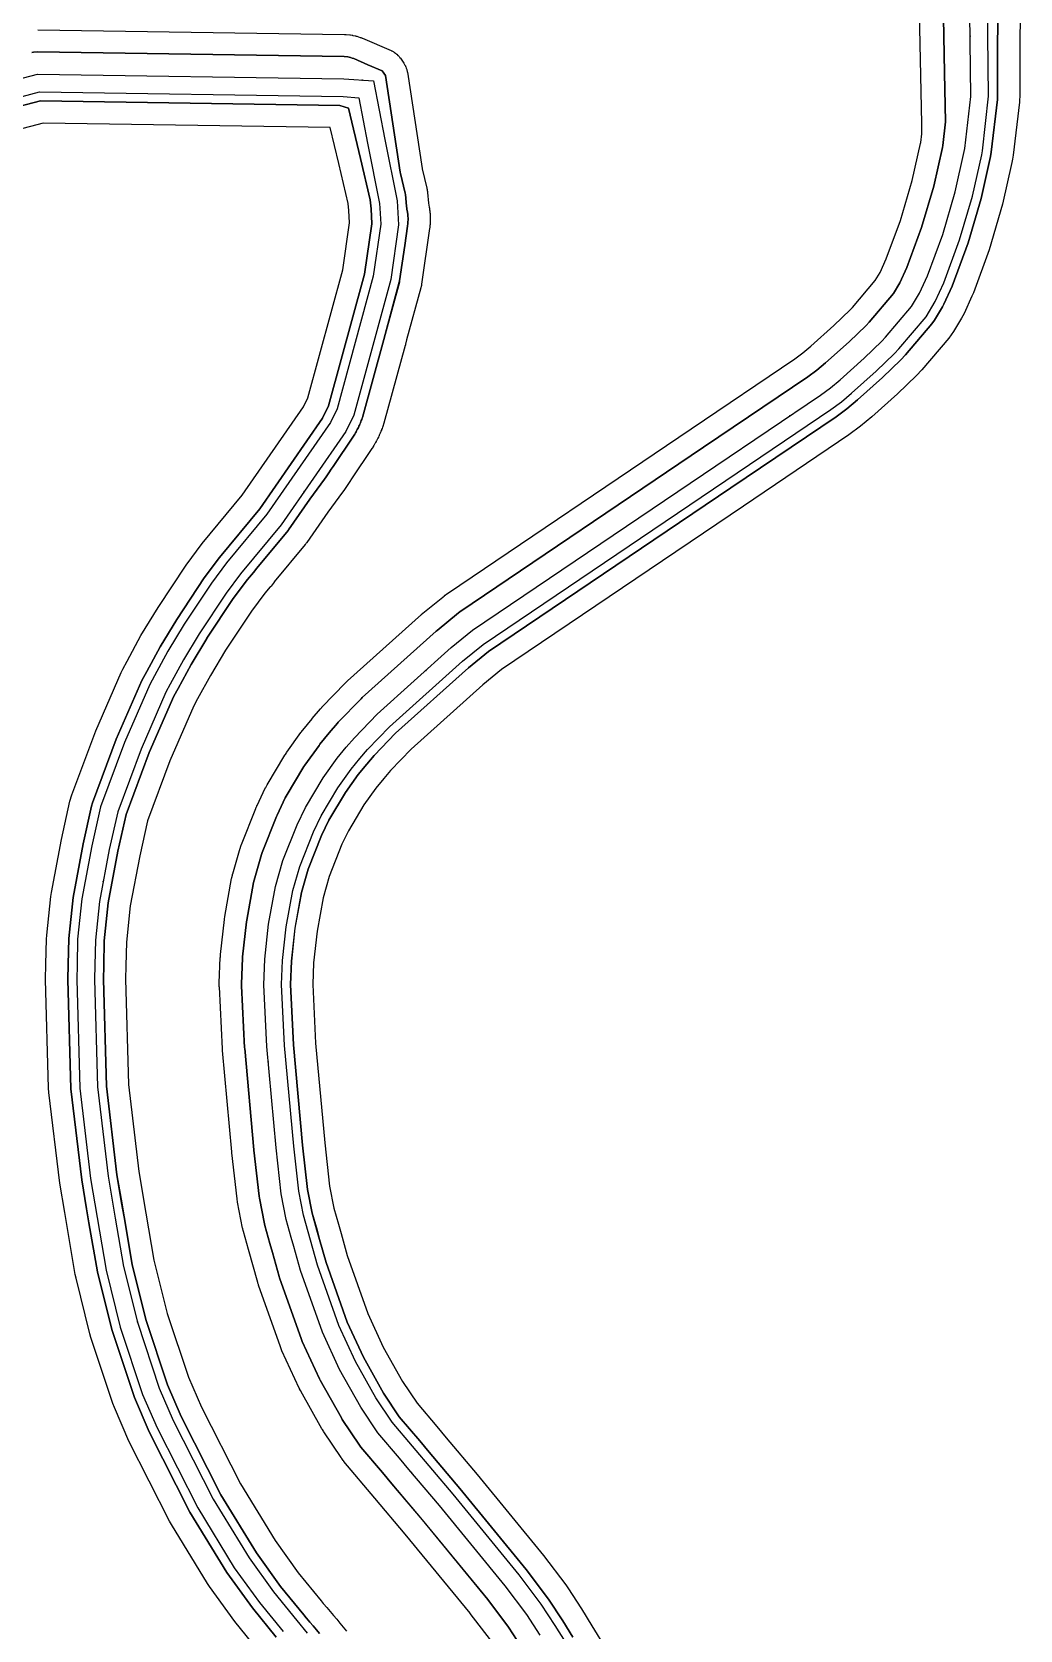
# Model space of a CAD drawing. Header units: inches. Extents: x 87989 to 118156, y 435697 to 451526.
# Drawn here: x 92975.9 to 93198.1, y 439211.8 to 439571.2 of the extents above; entities that cross this region are included whole.
import ezdxf

# ---------------------------------------------------------------- set-up
doc = ezdxf.new("R2010")
doc.units = ezdxf.units.IN
doc.header["$MEASUREMENT"] = 0
for name, color, linetype, true_color in [('As_waterkering_BWK', 7, 'Continuous', 0x7b8981), ('Beschermingszone_BWK', 7, 'Continuous', 0xcf890d), ('Grens_bebouwingsvrije_zone_BWK', 7, 'Continuous', 0x6789ae), ('Kernzone_BWK', 7, 'Continuous', 0xcb89af), ('Referentiepunten_BWK', 7, 'Continuous', 0x178980)]:
    doc.layers.add(name, color=color, linetype=linetype, true_color=true_color)

msp = doc.modelspace()

# ---------------------------------------------------------------- linework, layer by layer
at = {"layer": 'As_waterkering_BWK'}
for points in [[(93187.0754, 439556.72), (93186.6326, 439594.254)], [(92963.6333, 439558.2034), (92977.1604, 439561.7593), (93046.0886, 439560.7018), (93052.7558, 439560.2192), (93055.3269, 439547.0211)], [(93090.254, 439210.613), (93087.2156, 439215.2688), (93082.3637, 439221.6854), (93067.5742, 439239.7459), (93060.6917, 439247.9047), (93058.5729, 439250.4164), (93053.7501, 439256.1338), (93049.8833, 439261.903), (93045.1308, 439270.3779), (93041.2442, 439278.7852), (93036.3505, 439292.6559), (93034.8497, 439298.006), (93034.2648, 439300.0909), (93033.1335, 439304.1233), (93031.9961, 439309.9032), (93030.8322, 439320.2271), (93028.7654, 439343.0014), (93028.0676, 439356.9173), (93028.2952, 439362.6678), (93029.1532, 439370.5331), (93030.6809, 439379.0225), (93032.3874, 439384.829), (93035.5688, 439392.9205), (93037.4244, 439396.7785), (93041.4005, 439403.4259), (93044.5629, 439407.8509), (93046.6197, 439410.3502), (93048.4434, 439412.4916), (93053.5505, 439417.8065), (93070.1895, 439432.7544), (93074.9977, 439436.6687), (93129.7673, 439473.6766), (93153.2848, 439489.5706), (93155.4938, 439491.2146), (93157.6625, 439493.0081), (93163.0889, 439497.8841), (93167.0635, 439501.7184), (93167.9017, 439502.6044), (93173.738, 439509.4774), (93175.5433, 439512.4943), (93177.3216, 439516.3716), (93180.7466, 439525.7126), (93183.5641, 439535.2839), (93185.5986, 439544.3261), (93185.708, 439545.0346), (93187.0754, 439556.72)], [(93055.3269, 439547.0211), (93058.0694, 439533.223), (93058.1753, 439531.89), (93058.402, 439527.8376), (93056.6281, 439515.5276), (93048.3087, 439485.063), (93046.5164, 439481.3398), (93031.9851, 439460.3798), (93022.8473, 439449.3466), (93019.5829, 439444.9703), (93013.5807, 439435.8913), (93009.9849, 439429.9759), (93007.0319, 439424.5184), (93006.0681, 439422.7226), (93000.4648, 439409.9294), (92995.2179, 439395.779), (92993.3312, 439387.3653), (92991.1093, 439375.6498), (92990.2054, 439366.9187), (92990.0735, 439361.3236), (92990.0008, 439358.1235), (92990.6833, 439333.9735), (92993.0698, 439313.8745), (92994.144, 439307.5478), (92994.6827, 439304.3744), (92996.5212, 439293.549), (92999.658, 439281.0218), (93004.5789, 439266.1682), (93007.7085, 439258.9099), (93016.7026, 439241.224), (93024.7823, 439227.9935), (93030.2702, 439220.3598), (93035.5245, 439213.9066), (93037.8354, 439211.0393)]]:
    msp.add_lwpolyline(points, dxfattribs=at)
at = {"layer": 'Beschermingszone_BWK'}
for points in [[(93079.0313, 439209.5156), (93074.5195, 439215.4805), (93074.4902, 439215.5195), (93059.8828, 439233.3555), (93053.0488, 439241.457), (93046.1055, 439249.6875), (93046.0625, 439249.7383), (93045.9766, 439249.8477), (93045.9414, 439249.8945), (93045.6035, 439250.3398), (93045.5625, 439250.3984), (93045.4824, 439250.5078), (93045.4434, 439250.5664), (93041.5762, 439256.3359), (93041.5488, 439256.375), (93041.4961, 439256.4609), (93041.4688, 439256.5039), (93041.2617, 439256.8398), (93041.2363, 439256.8828), (93041.1816, 439256.9766), (93041.1602, 439257.0117), (93036.4082, 439265.4883), (93036.3848, 439265.5313), (93036.3398, 439265.6172), (93036.3164, 439265.6602), (93036.1387, 439266.0078), (93036.1211, 439266.043), (93036.0742, 439266.1367), (93036.0547, 439266.1836), (93032.168, 439274.5898), (93032.1426, 439274.6445), (93032.0957, 439274.75), (93032.0762, 439274.7969), (93031.8965, 439275.2383), (93031.875, 439275.293), (93031.834, 439275.4023), (93031.8145, 439275.457), (93026.9199, 439289.3281), (93026.9082, 439289.3633), (93026.8809, 439289.4453), (93026.8672, 439289.4844), (93026.7695, 439289.7969), (93026.7578, 439289.8359), (93026.7344, 439289.9141), (93026.7227, 439289.9531), (93024.6367, 439297.3906), (93023.5059, 439301.4219), (93023.4941, 439301.4609), (93023.4668, 439301.5664), (93023.4551, 439301.6133), (93023.3633, 439302), (93023.3535, 439302.0469), (93023.332, 439302.1445), (93023.3223, 439302.1914), (93022.1836, 439307.9727), (93022.1758, 439308.0234), (93022.1563, 439308.125), (93022.1484, 439308.1758), (93022.0859, 439308.5781), (93022.0781, 439308.6289), (93022.0645, 439308.7344), (93022.0586, 439308.7813), (93020.8926, 439319.1328), (93020.875, 439319.2969), (93018.8047, 439342.1211), (93018.8008, 439342.1719), (93018.7813, 439342.4297), (93018.7793, 439342.4766), (93018.0801, 439356.418), (93018.0781, 439356.4727), (93018.0742, 439356.5859), (93018.0742, 439356.6406), (93018.0723, 439357.0938), (93018.0723, 439357.1445), (93018.0742, 439357.2578), (93018.0762, 439357.3125), (93018.3027, 439363.0625), (93018.3047, 439363.1055), (93018.3105, 439363.2031), (93018.3125, 439363.2344), (93018.3379, 439363.582), (93018.3418, 439363.625), (93018.3496, 439363.7109), (93018.3535, 439363.7539), (93019.2129, 439371.6172), (93019.2168, 439371.6602), (93019.2285, 439371.7539), (93019.2344, 439371.7891), (93019.2832, 439372.1328), (93019.291, 439372.1758), (93019.3047, 439372.2617), (93019.3105, 439372.3047), (93020.8398, 439380.793), (93020.8496, 439380.8477), (93020.8789, 439380.9922), (93020.8945, 439381.0586), (93021.0176, 439381.582), (93021.0332, 439381.6484), (93021.0703, 439381.7813), (93021.0859, 439381.8438), (93022.793, 439387.6484), (93022.8086, 439387.7031), (93022.8438, 439387.8086), (93022.8594, 439387.8555), (93023.0039, 439388.2813), (93023.0234, 439388.332), (93023.0605, 439388.4375), (93023.0801, 439388.4883), (93026.2617, 439396.5781), (93026.2793, 439396.6211), (93026.3145, 439396.707), (93026.332, 439396.75), (93026.4805, 439397.0859), (93026.498, 439397.1289), (93026.5371, 439397.2148), (93026.5566, 439397.2539), (93028.418, 439401.125), (93028.4375, 439401.1641), (93028.4883, 439401.2656), (93028.5156, 439401.3164), (93028.7305, 439401.7148), (93028.7578, 439401.7656), (93028.8184, 439401.8711), (93028.8418, 439401.9102), (93032.8184, 439408.5586), (93032.8457, 439408.6016), (93032.8984, 439408.6875), (93032.9258, 439408.7305), (93033.1563, 439409.082), (93033.1777, 439409.1133), (93033.2363, 439409.1992), (93033.2637, 439409.2422), (93036.4277, 439413.6641), (93036.4512, 439413.6992), (93036.502, 439413.7695), (93036.5273, 439413.8008), (93036.7363, 439414.0703), (93036.7617, 439414.1055), (93036.8145, 439414.1719), (93036.8418, 439414.207), (93038.9395, 439416.7539), (93038.9648, 439416.7852), (93040.8301, 439418.9766), (93040.8535, 439419.0039), (93040.9043, 439419.0586), (93040.9297, 439419.0898), (93041.1309, 439419.3125), (93041.1563, 439419.3398), (93041.207, 439419.3945), (93041.2324, 439419.4219), (93046.3398, 439424.7344), (93046.373, 439424.7695), (93046.4375, 439424.8359), (93046.4688, 439424.8633), (93046.7344, 439425.1211), (93046.7656, 439425.1523), (93046.834, 439425.2148), (93046.8672, 439425.2461), (93063.541, 439440.2227), (93063.5762, 439440.2539), (93063.8066, 439440.4492), (93063.8535, 439440.4883), (93068.6836, 439444.4219), (93068.7285, 439444.457), (93068.8223, 439444.5313), (93068.8594, 439444.5586), (93069.2168, 439444.8242), (93069.2617, 439444.8594), (93069.3535, 439444.9219), (93069.3984, 439444.9531), (93124.168, 439481.9609), (93147.4961, 439497.7266), (93149.3184, 439499.0859), (93151.1309, 439500.582), (93156.2578, 439505.1875), (93156.2891, 439505.2188), (93159.9551, 439508.7578), (93160.4531, 439509.2813), (93165.5801, 439515.3203), (93166.6816, 439517.1602), (93168.0684, 439520.1836), (93171.2461, 439528.8477), (93173.8789, 439537.7969), (93175.7695, 439546.1914), (93175.7949, 439546.3594), (93175.8008, 439546.4023), (93176.0254, 439548.3359), (93176.043, 439550.6836), (93175.1113, 439597.3047)], [(93180.6914, 439586.8008), (93181.1641, 439562.0703), (93181.375, 439551.0273), (93180.752, 439545.707), (93180.6836, 439545.2578), (93178.7227, 439536.5391), (93175.9961, 439527.2813), (93172.6953, 439518.2773), (93171.1133, 439514.8281), (93169.6602, 439512.3984), (93164.1777, 439505.9414), (93163.5098, 439505.2383), (93159.6816, 439501.543), (93154.3965, 439496.7969), (93152.4063, 439495.1484), (93150.3906, 439493.6484), (93126.9688, 439477.8203), (93072.1992, 439440.8125), (93071.8418, 439440.5469), (93067.0332, 439436.6328), (93066.8477, 439436.4727), (93050.209, 439421.5273), (93049.9453, 439421.2695), (93044.8379, 439415.957), (93044.6367, 439415.7344), (93042.7852, 439413.5586), (93040.7031, 439411.0273), (93040.4941, 439410.7578), (93037.332, 439406.332), (93037.1094, 439405.9922), (93033.1328, 439399.3438), (93032.918, 439398.9453), (93031.0625, 439395.0859), (93030.916, 439394.75), (93027.7344, 439386.6602), (93027.5898, 439386.2383), (93025.8848, 439380.4336), (93025.7598, 439379.9063), (93024.2324, 439371.418), (93024.1836, 439371.0742), (93023.3242, 439363.2109), (93023.2988, 439362.8672), (93023.0723, 439357.1133), (93023.0742, 439356.668), (93023.7715, 439342.75), (93023.7852, 439342.5508), (93025.8535, 439319.7734), (93025.8633, 439319.668), (93027.0273, 439309.3438), (93027.0898, 439308.9375), (93028.2285, 439303.1563), (93028.3203, 439302.7734), (93029.4512, 439298.7422), (93030.0352, 439296.6563), (93031.5371, 439291.3047), (93031.6348, 439290.9922), (93036.5293, 439277.1211), (93036.7051, 439276.6875), (93040.5918, 439268.2813), (93040.7695, 439267.9336), (93045.5215, 439259.457), (93045.7305, 439259.1211), (93049.5977, 439253.3516), (93049.9277, 439252.9102), (93054.752, 439247.1914), (93056.8691, 439244.6797), (93063.7285, 439236.5508), (93078.4336, 439218.5938), (93083.123, 439212.3906), (93086.0332, 439207.9336)], [(92977.2754, 439571.7578), (93046.2422, 439570.6992), (93046.3418, 439570.6953), (93046.5527, 439570.6836), (93046.6387, 439570.6797), (93047.4316, 439570.6016), (93047.5195, 439570.5938), (93047.6035, 439570.582), (93047.9492, 439570.5234), (93048.0273, 439570.5078), (93048.1211, 439570.4883), (93048.709, 439570.3477), (93048.7773, 439570.332), (93048.9277, 439570.2891), (93049, 439570.2695), (93049.7754, 439570.0313), (93049.8516, 439570.0078), (93049.9102, 439569.9883), (93050.1797, 439569.8867), (93050.2715, 439569.8516), (93050.3105, 439569.8359), (93056.6836, 439567.0664), (93056.793, 439567.0156), (93056.8398, 439566.9922), (93057.1504, 439566.832), (93057.2461, 439566.7773), (93057.3848, 439566.6914), (93057.4473, 439566.6484), (93057.7324, 439566.4453), (93057.8027, 439566.3945), (93057.9297, 439566.2891), (93058.002, 439566.2266), (93058.2539, 439565.9844), (93058.3008, 439565.9375), (93058.4141, 439565.8203), (93058.4902, 439565.7266), (93058.707, 439565.4531), (93058.7344, 439565.4219), (93058.8105, 439565.3164), (93059.5391, 439564.2578), (93059.5566, 439564.2305), (93059.6387, 439564.0977), (93059.8301, 439563.7695), (93059.9102, 439563.6211), (93059.9766, 439563.4727), (93059.9902, 439563.4375), (93060.1289, 439563.0898), (93060.1719, 439562.9727), (93060.2207, 439562.8164), (93060.2402, 439562.7344), (93060.3242, 439562.3672), (93060.3418, 439562.293), (93060.3594, 439562.1836), (93063.6914, 439540.5547), (93063.7051, 439540.4844), (93063.7129, 439540.4492), (93064.7422, 439536.0977), (93064.7598, 439536.0117), (93064.7949, 439535.8438), (93064.8105, 439535.7578), (93064.8535, 439535.4883), (93064.8672, 439535.4063), (93064.8887, 439535.2305), (93064.8984, 439535.1445), (93065.1289, 439532.707), (93065.2793, 439531.8047), (93065.2969, 439531.707), (93065.3047, 439531.6641), (93065.3184, 439531.582), (93065.334, 439531.4844), (93065.3496, 439531.3867), (93065.3535, 439531.3477), (93065.3633, 439531.2852), (93065.375, 439531.1953), (93065.3906, 439531.0898), (93065.3926, 439531.0664), (93065.4023, 439530.9922), (93065.4121, 439530.9023), (93065.4375, 439530.6836), (93065.4434, 439530.6328), (93065.4609, 439530.4219), (93065.4746, 439530.2461), (93065.4785, 439530.207), (93065.4844, 439530.0313), (93065.4863, 439529.9727), (93065.498, 439529.8047), (93065.5059, 439529.6719), (93065.5098, 439529.5352), (93065.5078, 439529.4961), (93065.5059, 439529.3594), (93065.5078, 439529.3281), (93065.5137, 439529.1641), (93065.5137, 439529.1328), (93065.5117, 439528.9531), (93065.5078, 439528.7461), (93065.5059, 439528.6914), (93065.498, 439528.4961), (93065.4902, 439528.3359), (93065.4883, 439528.2773), (93065.4805, 439528.168), (93065.4766, 439528.1133), (93065.4648, 439527.9844), (93065.4551, 439527.8555), (93065.4512, 439527.8086), (93065.4434, 439527.7188), (93065.4375, 439527.6719), (93065.4023, 439527.3516), (93065.3965, 439527.3125), (93065.3867, 439527.2305), (93065.3809, 439527.1914), (93065.3594, 439527.0352), (93063.5566, 439514.5273), (93063.5449, 439514.4531), (93063.5176, 439514.3008), (93063.5059, 439514.2344), (93063.4531, 439513.9844), (93063.4355, 439513.9102), (93063.4004, 439513.7578), (93063.3828, 439513.6875), (93060.1973, 439502.0273), (93059.9668, 439500.9844), (93059.9531, 439500.9219), (93059.9219, 439500.793), (93059.9063, 439500.7383), (93055.0586, 439483.207), (93055.0117, 439483.0391), (93054.9902, 439482.9609), (93054.9434, 439482.8125), (93054.9199, 439482.7422), (93054.8281, 439482.4727), (93054.8164, 439482.4375), (93054.793, 439482.375), (93054.7813, 439482.3438), (93054.6816, 439482.0742), (93054.5801, 439481.8047), (93054.5664, 439481.7734), (93054.543, 439481.707), (93054.5293, 439481.6758), (93054.4219, 439481.4141), (93054.3125, 439481.1484), (93054.2988, 439481.1172), (93054.2715, 439481.0508), (93054.2559, 439481.0195), (93054.0293, 439480.5078), (93054.0137, 439480.4766), (93053.9863, 439480.4141), (93053.9707, 439480.3828), (93053.8457, 439480.1172), (93053.7188, 439479.8555), (93053.707, 439479.832), (93053.6738, 439479.7656), (93053.6582, 439479.7344), (93053.4004, 439479.2383), (93053.3809, 439479.2031), (93053.3438, 439479.1328), (93053.3242, 439479.0977), (93053.1914, 439478.8594), (93053.0586, 439478.6211), (93053.041, 439478.5898), (93053.0039, 439478.5234), (93052.9863, 439478.4961), (93052.8359, 439478.2422), (93052.668, 439477.9648), (93052.6387, 439477.9141), (93052.4707, 439477.6523), (93052.4512, 439477.6211), (93052.416, 439477.5664), (93052.4004, 439477.5391), (93047.7891, 439470.6953), (93047.4043, 439470.1211), (93046.8047, 439469.2383), (93046.2031, 439468.3594), (93045.8438, 439467.832), (93045.8223, 439467.8008), (93045.7754, 439467.7344), (93045.752, 439467.7031), (93042.4941, 439463.2539), (93037.7383, 439456.3906), (93037.707, 439456.3477), (93037.6445, 439456.2617), (93037.6113, 439456.2188), (93037.5039, 439456.0781), (93037.4766, 439456.0391), (93037.4102, 439455.957), (93037.377, 439455.9141), (93030.4219, 439447.5195), (93030.3984, 439447.4883), (93029.6992, 439446.5898), (93029.6602, 439446.5391), (93029.582, 439446.4453), (93029.543, 439446.3984), (93028.3242, 439444.9805), (93025.3125, 439440.9453), (93019.4961, 439432.1445), (93016.0586, 439426.4883), (93013.1934, 439421.1953), (93012.3672, 439419.6602), (93006.957, 439407.3047), (93001.9453, 439393.7891), (93000.1875, 439385.9492), (92998.041, 439374.6367), (92997.1973, 439366.4766), (92997.0723, 439361.1602), (92997.0039, 439358.1445), (92997.6719, 439334.4844), (93000, 439314.875), (93001.584, 439305.5469), (93003.377, 439294.9883), (93006.3848, 439282.9766), (93011.127, 439268.6602), (93014.0488, 439261.8867), (93022.8184, 439244.6406), (93030.6191, 439231.8672), (93035.832, 439224.6172), (93040.9648, 439218.3125), (93041.4355, 439217.7266), (93041.4805, 439217.6719), (93042.2422, 439216.793), (93042.9883, 439215.918), (93043.7324, 439215.0469), (93044.4707, 439214.1641), (93045.209, 439213.2852), (93045.9395, 439212.3984), (93046.668, 439211.5117)], [(93040.6387, 439210.9531), (93039.9121, 439211.8164), (93039.1816, 439212.6758), (93038.4492, 439213.5352), (93037.7109, 439214.3906), (93037.6172, 439214.4961), (93037.0781, 439215.1641), (93031.8594, 439221.5742), (93026.4492, 439229.1016), (93018.4492, 439242.1992), (93009.5195, 439259.7617), (93006.4492, 439266.8789), (93001.5801, 439281.5781), (92998.4805, 439293.9609), (92996.6543, 439304.7109), (92996.1152, 439307.8828), (92995.0508, 439314.1602), (92992.6797, 439334.1211), (92992.002, 439358.1289), (92992.0723, 439361.2773), (92992.2031, 439366.793), (92993.0898, 439375.3594), (92995.291, 439386.9648), (92997.1406, 439395.2109), (93002.3203, 439409.1797), (93007.8672, 439421.8477), (93008.793, 439423.5703), (93011.7207, 439428.9805), (93015.2598, 439434.8047), (93015.291, 439434.8516), (93021.2207, 439443.8203), (93024.4199, 439448.1094), (93025.752, 439449.6602), (93026.5098, 439450.6328), (93033.5254, 439459.1055), (93033.6289, 439459.2422), (93038.4219, 439466.1523), (93041.7168, 439470.6563), (93042.0762, 439471.1836), (93042.6719, 439472.0508), (93043.2598, 439472.9219), (93043.6406, 439473.4844), (93048.25, 439480.3281), (93048.4004, 439480.5664), (93048.5449, 439480.8047), (93048.6875, 439481.0469), (93048.8223, 439481.293), (93048.9609, 439481.5352), (93049.0898, 439481.7852), (93049.2188, 439482.0352), (93049.3398, 439482.2852), (93049.4609, 439482.5391), (93049.5742, 439482.7969), (93049.6895, 439483.0508), (93049.7969, 439483.3125), (93049.9023, 439483.5703), (93050.002, 439483.832), (93050.0996, 439484.0938), (93050.1895, 439484.3594), (93050.2383, 439484.5352), (93055.0859, 439502.0625), (93055.3418, 439503.2266), (93058.5566, 439515), (93058.6074, 439515.2422), (93059.7598, 439523.2344), (93060.3809, 439527.5508), (93060.4102, 439527.75), (93060.4336, 439527.9102), (93060.4512, 439528.0703), (93060.4688, 439528.2305), (93060.4805, 439528.3906), (93060.4941, 439528.5508), (93060.502, 439528.7109), (93060.5098, 439528.8711), (93060.5117, 439529.0352), (93060.5137, 439529.1953), (93060.5117, 439529.3555), (93060.5098, 439529.5195), (93060.5, 439529.6797), (93060.4922, 439529.8398), (93060.4785, 439530), (93060.4648, 439530.1602), (93060.4473, 439530.3203), (93060.4395, 439530.3828), (93060.4316, 439530.4414), (93060.4238, 439530.5039), (93060.4141, 439530.5664), (93060.4063, 439530.625), (93060.3945, 439530.707), (93060.3809, 439530.7891), (93060.3691, 439530.8672), (93060.3535, 439530.9492), (93060.168, 439532.0586), (93059.9199, 439534.6758), (93059.877, 439534.9492), (93058.8223, 439539.4063), (93058.7656, 439539.6875), (93055.418, 439561.4219), (93054.6914, 439562.4805), (93051.5059, 439563.8672), (93048.3203, 439565.25), (93047.9316, 439565.3672), (93047.5449, 439565.4844), (93046.957, 439565.625), (93046.166, 439565.7031), (92977.1992, 439566.7578), (92976.293, 439566.6836), (92975.8887, 439566.5938)]]:
    msp.add_lwpolyline(points, dxfattribs=at)
for points in [[(93097.6066, 439210.1289, 0), (93095.3182, 439213.83, 0), (93092.1208, 439218.7177, 0), (93087.0777, 439225.3955, 0), (93072.1884, 439243.581, 0), (93065.2779, 439251.7734, 0), (93063.1591, 439254.2851, 0), (93058.5498, 439259.7493, 0), (93055, 439265.0455, 0), (93050.4787, 439273.1082, 0), (93046.8087, 439281.0472, 0), (93042.0743, 439294.4662, 0), (93040.6267, 439299.6266, 0), (93040.0418, 439301.7116, 0), (93038.9747, 439305.5151, 0), (93037.9308, 439310.8201, 0), (93036.8017, 439320.8344, 0), (93034.7518, 439343.4229, 0), (93034.0736, 439356.949, 0), (93034.2823, 439362.2233, 0), (93035.0952, 439369.6754, 0), (93036.5287, 439377.6412, 0), (93038.0688, 439382.8815, 0), (93041.0718, 439390.5192, 0), (93042.7134, 439393.9323, 0), (93046.4242, 439400.1362, 0), (93049.3256, 439404.1961, 0), (93051.2201, 439406.4988, 0), (93052.8945, 439408.4642, 0), (93057.7242, 439413.4903, 0), (93074.0907, 439428.1935, 0), (93078.5784, 439431.8469, 0), (93133.1268, 439468.7053, 0), (93156.7558, 439484.6784, 0), (93159.1968, 439486.4961, 0), (93161.5795, 439488.4648, 0), (93167.1769, 439493.4935, 0), (93171.3258, 439497.4977, 0), (93172.3678, 439498.6009, 0), (93178.3115, 439505.5937, 0), (93178.8866, 439506.3965, 0), (93180.6919, 439509.4134, 0), (93180.9971, 439509.993, 0), (93182.8651, 439514.0882, 0), (93186.4411, 439523.8327, 0), (93189.3688, 439533.7782, 0), (93191.4903, 439543.2097, 0), (93191.6526, 439544.2282, 0), (93193.0347, 439556.0227, 0), (93193.0686, 439557.0042, 0), (93193.107, 439565.8853, 0), (93193.1879, 439584.61, 0)], [(93198.1372, 439586.4941, 0), (93198.063, 439557.241, 0), (93198.0008, 439555.4416, 0), (93196.6064, 439543.5561, 0), (93196.4698, 439542.6475, 0), (93196.3303, 439541.9114, 0), (93194.2061, 439532.5234, 0), (93191.1866, 439522.2661, 0), (93187.6493, 439512.5849, 0), (93187.3202, 439511.7859, 0), (93185.5419, 439507.9086, 0), (93184.9824, 439506.846, 0), (93183.1771, 439503.8291, 0), (93182.1228, 439502.3573, 0), (93176.0895, 439495.2647, 0), (93174.8776, 439493.9804, 0), (93170.5836, 439489.8347, 0), (93164.8437, 439484.6786, 0), (93162.2826, 439482.564, 0), (93159.6483, 439480.6015, 0), (93135.9263, 439464.5625, 0), (93081.5624, 439427.8287, 0), (93077.3417, 439424.3927, 0), (93061.2023, 439409.8935, 0), (93056.6038, 439405.1081, 0), (93055.0544, 439403.2887, 0), (93053.2946, 439401.1504, 0), (93050.6106, 439397.3947, 0), (93047.1209, 439391.5605, 0), (93045.6576, 439388.5181, 0), (93042.8033, 439381.2586, 0), (93041.4019, 439376.4902, 0), (93040.0469, 439368.9606, 0), (93039.2715, 439361.8529, 0), (93039.0785, 439356.9754, 0), (93039.7405, 439343.7742, 0), (93041.7763, 439321.3405, 0), (93042.8763, 439311.5842, 0), (93043.8424, 439306.6749, 0), (93044.856, 439303.0621, 0), (93045.4409, 439300.977, 0), (93046.8441, 439295.9748, 0), (93051.4457, 439282.9322, 0), (93054.9353, 439275.3835, 0), (93059.264, 439267.6644, 0), (93062.5496, 439262.7623, 0), (93066.981, 439257.509, 0), (93069.0997, 439254.9973, 0), (93076.0335, 439246.7769, 0), (93091.006, 439228.4872, 0), (93095.9896, 439221.9032, 0), (93096.4273, 439221.2807, 0), (93099.5383, 439216.5108, 0), (93101.8798, 439212.7247, 0), (93105.0415, 439207.4265, 0)], [(92964.917, 439552.3475, 0), (92977.8906, 439555.7474, 0), (93045.1509, 439554.7155, 0), (93047.1278, 439554.1139, 0), (93049.7984, 439542.8096, 0), (93051.9953, 439533.5107, 0), (93052.1911, 439531.4398, 0), (93052.3779, 439528.1005, 0), (93050.7423, 439516.7505, 0), (93042.665, 439487.172, 0), (93041.3157, 439484.369, 0), (93027.2005, 439464.0093, 0), (93018.1321, 439453.0538, 0), (93014.6757, 439448.4185, 0), (93008.5146, 439439.1041, 0), (93004.7828, 439432.9619, 0), (93001.7501, 439427.3648, 0), (93000.6768, 439425.3449, 0), (92994.904, 439412.176, 0), (92989.5922, 439397.865, 0), (92989.3633, 439397.0919, 0), (92987.4564, 439388.5807, 0), (92985.1778, 439376.5177, 0), (92984.2222, 439367.2984, 0), (92984.0752, 439361.4625, 0), (92984.0028, 439358.1069, 0), (92984.7055, 439333.5351, 0), (92987.1331, 439313.0187, 0), (92988.2286, 439306.5435, 0), (92988.7674, 439303.37, 0), (92990.6534, 439292.318, 0), (92993.9001, 439279.3497, 0), (92998.9763, 439264.0369, 0), (93002.2796, 439256.3622, 0), (93011.4682, 439238.3006, 0), (93019.786, 439224.6788, 0), (93025.5079, 439216.7145, 0), (93030.8623, 439210.1298, 0)], [(93026.9772, 439206.9825, 0), (93021.5394, 439213.6767, 0), (93015.8507, 439221.5727, 0), (93015.3944, 439222.2605, 0), (93007.3147, 439235.491, 0), (93006.8976, 439236.2378, 0), (92997.7555, 439254.2391, 0), (92994.4779, 439261.8129, 0), (92994.137, 439262.7089, 0), (92989.2161, 439277.5625, 0), (92988.9875, 439278.3499, 0), (92985.8506, 439290.8771, 0), (92985.6764, 439291.7073, 0), (92983.8379, 439302.533, 0), (92983.2991, 439305.7066, 0), (92982.1858, 439312.3054, 0), (92979.7601, 439332.6765, 0), (92979.6877, 439333.6628, 0), (92979.0044, 439358.0931, 0), (92979.0765, 439361.5782, 0), (92979.2085, 439367.178, 0), (92979.2639, 439368.0515, 0), (92980.1678, 439376.7825, 0), (92980.302, 439377.6995, 0), (92982.5608, 439389.5935, 0), (92984.4845, 439398.1859, 0), (92984.9041, 439399.6034, 0), (92990.27, 439414.0481, 0), (92995.9922, 439427.1358, 0), (92996.3759, 439427.9246, 0), (92997.3485, 439429.7367, 0), (93000.4478, 439435.4502, 0), (93004.2929, 439441.7814, 0), (93010.5863, 439451.292, 0), (93014.2028, 439456.1432, 0), (93023.2132, 439467.0338, 0), (93036.9817, 439486.8934, 0), (93037.9618, 439488.9295, 0), (93045.8375, 439517.7695, 0), (93047.3578, 439528.3196, 0), (93047.2042, 439531.0647, 0), (93047.0499, 439532.6967, 0), (93044.9324, 439541.66, 0), (93043.0216, 439549.7476, 0), (92978.499, 439550.7375, 0), (92966.4299, 439547.5648, 0)]]:
    msp.add_polyline3d(points, dxfattribs=at)
at = {"layer": 'Grens_bebouwingsvrije_zone_BWK'}
for points in [[(93095.8975, 439209.0907), (93093.6306, 439212.758), (93090.4896, 439217.5708), (93085.5075, 439224.1597), (93070.6505, 439242.3027), (93056.9499, 439258.5442), (93053.2945, 439263.998), (93048.6961, 439272.1981), (93044.9538, 439280.2932), (93040.1663, 439293.8628), (93037.0277, 439305.0511), (93035.9526, 439310.5145), (93034.8119, 439320.6319), (93032.7564, 439343.2824), (93032.0716, 439356.9385), (93032.2866, 439362.3715), (93033.1145, 439369.9613), (93034.5794, 439378.1017), (93036.175, 439383.5307), (93039.2375, 439391.3196), (93040.9504, 439394.881), (93044.7496, 439401.2327), (93047.7381, 439405.4144), (93049.6868, 439407.7824), (93051.4108, 439409.8067), (93056.333, 439414.929), (93072.7903, 439429.7138), (93077.3849, 439433.4542), (93132.0069, 439470.3624), (93155.6, 439486.3074), (93157.9641, 439488.0669), (93160.275, 439489.9779), (93165.8151, 439494.9561), (93169.9065, 439498.9031), (93170.8812, 439499.9335), (93177.0008, 439507.14), (93179.088, 439510.628), (93181.023, 439514.847), (93184.547, 439524.458), (93187.438, 439534.279), (93189.531, 439543.581), (93189.6724, 439544.4968), (93191.0751, 439556.7672), (93190.67, 439591.1051)], [(92963.8902, 439554.135), (92977.6472, 439557.7514), (93045.9134, 439556.7041), (93049.4148, 439556.4506), (93051.4007, 439546.2562), (93054.1005, 439532.6729), (93054.1841, 439531.6198), (93054.3859, 439528.0129), (93052.7042, 439516.3428), (93044.5462, 439486.469), (93043.0492, 439483.3593), (93028.7953, 439462.7995), (93019.7018, 439451.8197), (93016.3088, 439447.271), (93010.2021, 439438.0339), (93006.5147, 439431.9678), (93003.5107, 439426.416), (93002.4682, 439424.4736), (92996.7545, 439411.4284), (92991.3738, 439396.9171), (92989.4136, 439388.1758), (92987.1479, 439376.2295), (92986.2103, 439367.1722), (92986.0746, 439361.4162), (92985.9995, 439358.1124), (92986.69, 439333.6806), (92989.1095, 439313.3036), (92992.6035, 439292.7271), (92995.814, 439279.9055), (93000.8367, 439264.7447), (93004.0856, 439257.2098), (93013.2077, 439239.2721), (93021.4468, 439225.7806), (93027.0924, 439217.9274), (93032.4164, 439211.3887)]]:
    msp.add_lwpolyline(points, dxfattribs=at)
at = {"layer": 'Kernzone_BWK'}
for points in [[(93086.0352, 439207.9336), (93083.1211, 439212.3906), (93078.4336, 439218.5938), (93063.7305, 439236.5508), (93056.8711, 439244.6797), (93054.75, 439247.1914), (93049.9297, 439252.9102), (93049.5977, 439253.3516), (93045.7305, 439259.1211), (93045.5234, 439259.457), (93040.7695, 439267.9336), (93040.5938, 439268.2813), (93036.707, 439276.6875), (93036.5273, 439277.1211), (93031.6367, 439290.9922), (93031.5352, 439291.3047), (93030.0352, 439296.6563), (93029.4492, 439298.7422), (93028.3203, 439302.7734), (93028.2266, 439303.1563), (93027.0898, 439308.9375), (93027.0273, 439309.3438), (93025.8633, 439319.668), (93025.8516, 439319.7734), (93023.7852, 439342.5508), (93023.7734, 439342.75), (93023.0742, 439356.668), (93023.0703, 439357.1133), (93023.3008, 439362.8672), (93023.3242, 439363.2109), (93024.1836, 439371.0742), (93024.2305, 439371.418), (93025.7617, 439379.9063), (93025.8828, 439380.4336), (93027.5898, 439386.2383), (93027.7344, 439386.6602), (93030.9141, 439394.75), (93031.0625, 439395.0859), (93032.918, 439398.9453), (93033.1328, 439399.3438), (93037.1094, 439405.9922), (93037.332, 439406.332), (93040.4961, 439410.7578), (93040.7031, 439411.0273), (93042.7852, 439413.5586), (93044.6367, 439415.7344), (93044.8398, 439415.957), (93049.9453, 439421.2695), (93050.2109, 439421.5273), (93066.8477, 439436.4727), (93067.0313, 439436.6328), (93071.8398, 439440.5469), (93072.1992, 439440.8125), (93126.9688, 439477.8203), (93150.3906, 439493.6484), (93152.4063, 439495.1484), (93154.3984, 439496.7969), (93159.6797, 439501.543), (93163.5117, 439505.2383), (93164.1758, 439505.9414), (93169.6602, 439512.3984), (93171.1133, 439514.8281), (93172.6953, 439518.2773), (93175.9961, 439527.2813), (93178.7227, 439536.5391), (93180.6836, 439545.2578), (93180.7539, 439545.707), (93181.375, 439551.0273), (93181.1641, 439562.0703), (93180.6914, 439586.8008)], [(93193.1875, 439584.6094), (93193.1055, 439565.8867), (93193.0703, 439557.0039), (93193.0352, 439556.0234), (93191.6523, 439544.2266), (93191.4922, 439543.2109), (93189.3672, 439533.7773), (93186.4414, 439523.832), (93182.8633, 439514.0898), (93180.9961, 439509.9922), (93180.6914, 439509.4141), (93178.8867, 439506.3984), (93178.3125, 439505.5938), (93172.3672, 439498.6016), (93171.3242, 439497.4961), (93167.1758, 439493.4922), (93161.5781, 439488.4648), (93159.1953, 439486.4961), (93156.7539, 439484.6797), (93133.125, 439468.707), (93078.5781, 439431.8477), (93074.0898, 439428.1953), (93057.7227, 439413.4922), (93052.8945, 439408.4648), (93051.2188, 439406.5), (93049.3242, 439404.1953), (93046.4258, 439400.1367), (93042.7148, 439393.9336), (93041.0703, 439390.5195), (93038.0703, 439382.8828), (93036.5273, 439377.6406), (93035.0938, 439369.6758), (93034.2813, 439362.2227), (93034.0742, 439356.9492), (93034.75, 439343.4219), (93036.8008, 439320.8359), (93037.9297, 439310.8203), (93038.9766, 439305.5156), (93040.043, 439301.7109), (93040.625, 439299.625), (93042.0742, 439294.4648), (93046.8086, 439281.0469), (93050.4805, 439273.1094), (93055, 439265.0469), (93058.5508, 439259.75), (93063.1602, 439254.2852), (93065.2773, 439251.7734), (93072.1875, 439243.582), (93087.0781, 439225.3945), (93092.1211, 439218.7188), (93095.3164, 439213.8281), (93097.6055, 439210.1289)], [(92975.8906, 439566.5938), (92976.293, 439566.6836), (92977.1992, 439566.7578), (93046.1641, 439565.7031), (93046.957, 439565.625), (93047.543, 439565.4844), (93047.9336, 439565.3672), (93048.3203, 439565.25), (93051.5039, 439563.8672), (93054.6914, 439562.4805), (93055.418, 439561.4219), (93058.7656, 439539.6875), (93058.8242, 439539.4063), (93059.875, 439534.9492), (93059.9219, 439534.6758), (93060.168, 439532.0586), (93060.3516, 439530.9492), (93060.3672, 439530.8672), (93060.3828, 439530.7891), (93060.3945, 439530.707), (93060.4063, 439530.625), (93060.4141, 439530.5664), (93060.4258, 439530.5039), (93060.4336, 439530.4414), (93060.4375, 439530.3828), (93060.4453, 439530.3203), (93060.4648, 439530.1602), (93060.4805, 439530), (93060.4922, 439529.8398), (93060.5, 439529.6797), (93060.5078, 439529.5195), (93060.5117, 439529.3555), (93060.5156, 439529.1953), (93060.5117, 439529.0352), (93060.5078, 439528.8711), (93060.5039, 439528.7109), (93060.4961, 439528.5508), (93060.4805, 439528.3906), (93060.4688, 439528.2305), (93060.4492, 439528.0703), (93060.4336, 439527.9102), (93060.4102, 439527.75), (93060.3828, 439527.5508), (93059.7578, 439523.2344), (93058.6094, 439515.2422), (93058.5586, 439515), (93055.3438, 439503.2266), (93055.0859, 439502.0625), (93050.2383, 439484.5352), (93050.1914, 439484.3594), (93050.0977, 439484.0938), (93050, 439483.832), (93049.9023, 439483.5703), (93049.7969, 439483.3125), (93049.6875, 439483.0508), (93049.5742, 439482.7969), (93049.4609, 439482.5391), (93049.3398, 439482.2852), (93049.2188, 439482.0352), (93049.0898, 439481.7852), (93048.9609, 439481.5352), (93048.8242, 439481.293), (93048.6875, 439481.0469), (93048.543, 439480.8047), (93048.3984, 439480.5664), (93048.25, 439480.3281), (93043.6406, 439473.4844), (93043.2617, 439472.9219), (93042.6719, 439472.0508), (93042.0781, 439471.1836), (93041.7188, 439470.6563), (93038.4219, 439466.1523), (93033.6289, 439459.2422), (93033.5273, 439459.1055), (93026.5117, 439450.6328), (93025.75, 439449.6602), (93024.4219, 439448.1094), (93021.2188, 439443.8203), (93015.2891, 439434.8516), (93015.2617, 439434.8047), (93011.7188, 439428.9805), (93008.793, 439423.5703), (93007.8672, 439421.8477), (93002.3203, 439409.1797), (92997.1406, 439395.2109), (92995.2891, 439386.9648), (92993.0898, 439375.3594), (92992.2031, 439366.793), (92992.0742, 439361.2773), (92992, 439358.1289), (92992.6797, 439334.1211), (92995.0508, 439314.1602), (92996.1172, 439307.8828), (92996.6563, 439304.7109), (92998.4805, 439293.9609), (93001.5781, 439281.5781), (93006.4492, 439266.8789), (93009.5195, 439259.7617), (93018.4492, 439242.1992), (93026.4492, 439229.1016), (93031.8594, 439221.5742), (93037.0781, 439215.1641), (93037.6172, 439214.4961), (93037.7109, 439214.3906), (93038.4492, 439213.5352), (93039.1797, 439212.6758), (93039.9141, 439211.8164), (93040.6367, 439210.9531)], [(93030.8633, 439210.1289), (93025.5078, 439216.7148), (93019.7852, 439224.6797), (93011.4688, 439238.3008), (93002.2813, 439256.3633), (92998.9766, 439264.0352), (92993.8984, 439279.3516), (92990.6523, 439292.3164), (92988.7656, 439303.3711), (92988.2305, 439306.543), (92987.1328, 439313.0195), (92984.707, 439333.5352), (92984.0039, 439358.1055), (92984.0742, 439361.4609), (92984.2227, 439367.2969), (92985.1797, 439376.5195), (92987.457, 439388.582), (92989.3633, 439397.0938), (92989.5938, 439397.8633), (92994.9023, 439412.1758), (93000.6758, 439425.3438), (93001.75, 439427.3633), (93004.7813, 439432.9609), (93008.5156, 439439.1055), (93014.6758, 439448.418), (93018.1328, 439453.0547), (93027.1992, 439464.0078), (93041.3164, 439484.3672), (93042.6641, 439487.1719), (93050.7422, 439516.75), (93052.3789, 439528.1016), (93052.1914, 439531.4414), (93051.9961, 439533.5117), (93049.7969, 439542.8086), (93047.1289, 439554.1133), (93045.1523, 439554.7148), (92977.8906, 439555.7461), (92964.918, 439552.3477)]]:
    msp.add_lwpolyline(points, dxfattribs=at)
at = {"layer": 'Referentiepunten_BWK'}
for p in [(93186.9152, 439570.2955), (93050.2147, 439560.4031), (93146.3722, 439484.8988), (93037.1766, 439467.868), (93064.4928, 439427.6367), (92991.9575, 439380.1223), (93029.0756, 439339.5837), (92999.644, 439281.0779), (93061.3206, 439247.1592)]:
    msp.add_point(p, dxfattribs=at)

doc.saveas('drawing.dxf')
